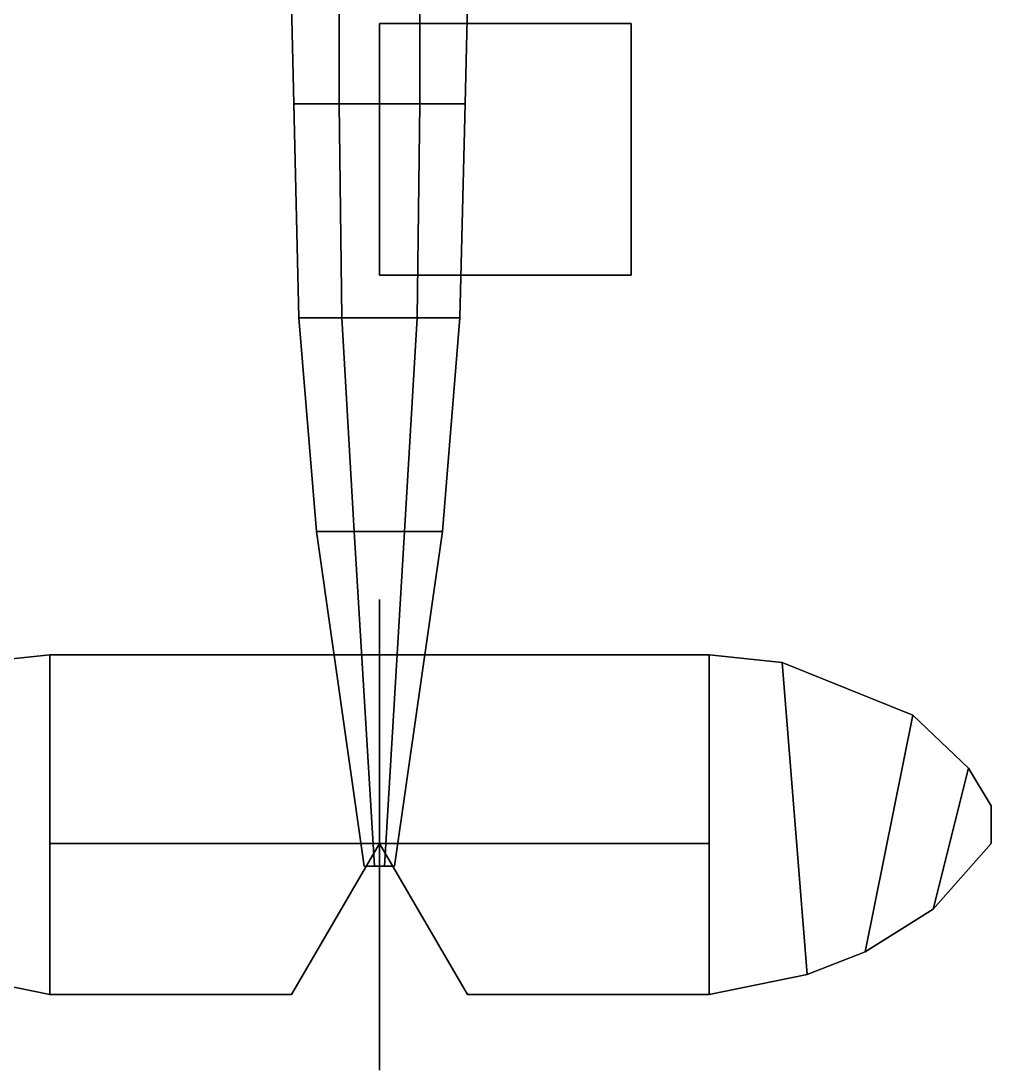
# Model space of a CAD drawing. Header units: millimetres. Extents: x -5.7 to 5.7, y -4.2 to 4.
# Drawn here: x -1.424 to 2.43, y -4.16 to 0.01 of the extents above; entities that cross this region are included whole.
import ezdxf

# ---------------------------------------------------------------- set-up
doc = ezdxf.new("R2010")
doc.units = ezdxf.units.MM
doc.layers.add('upper_hull', color=4, linetype='Continuous')

msp = doc.modelspace()

# ---------------------------------------------------------------- linework, layer by layer
for points in [[(-0.34, -0.32, -0.51), (-0.36, 0.53, -0.59), (0.36, 0.53, -0.59), (0.34, -0.32, -0.51)], [(-0.34, -0.32, 0.28), (-0.36, 0.53, 0.26), (-0.36, 0.53, -0.59), (-0.34, -0.32, -0.51)], [(0.34, -0.32, -0.51), (0.36, 0.53, -0.59), (0.36, 0.53, 0.26), (0.34, -0.32, 0.28)], [(1, 0, -3.01), (1, 0, -4.01), (0, 0, -4.01), (0, 0, -3.01)], [(1, 0, -4.01), (1, -1, -4.01), (0, -1, -4.01), (0, 0, -4.01)], [(0, 0, -4.01), (0, -1, -4.01), (0, -1, -3.01), (0, 0, -3.01)], [(0, 0, -3.01), (0, -1, -3.01), (1, -1, -3.01), (1, 0, -3.01)], [(1, -1, -3.01), (1, -1, -4.01), (1, 0, -4.01), (1, 0, -3.01)], [(-0.32, -1.17, -0.4), (-0.34, -0.32, -0.51), (0.34, -0.32, -0.51), (0.32, -1.17, -0.4)], [(-0.32, -1.17, 0.33), (-0.34, -0.32, 0.28), (-0.34, -0.32, -0.51), (-0.32, -1.17, -0.4)], [(0.32, -1.17, -0.4), (0.34, -0.32, -0.51), (0.34, -0.32, 0.28), (0.32, -1.17, 0.33)], [(0, -1, -3.01), (0, -1, -4.01), (1, -1, -4.01), (1, -1, -3.01)], [(-0.25, -2.02, -0.28), (-0.32, -1.17, -0.4), (0.32, -1.17, -0.4), (0.25, -2.02, -0.28)], [(-0.25, -2.02, 0.35), (-0.32, -1.17, 0.33), (-0.32, -1.17, -0.4), (-0.25, -2.02, -0.28)], [(0.25, -2.02, -0.28), (0.32, -1.17, -0.4), (0.32, -1.17, 0.33), (0.25, -2.02, 0.35)], [(-0.06, -3.35, -0.1), (-0.25, -2.02, -0.28), (0.25, -2.02, -0.28), (0.06, -3.35, -0.1)], [(-0.06, -3.35, 0.34), (-0.25, -2.02, 0.35), (-0.25, -2.02, -0.28), (-0.06, -3.35, -0.1)], [(0.06, -3.35, -0.1), (0.25, -2.02, -0.28), (0.25, -2.02, 0.35), (0.06, -3.35, 0.34)], [(0, -3.37, 0.34), (0, -2.29, 0.35), (0, -3, 1.13), (0, -3.37, 1.13)], [(0, -3.37, 1.13), (0, -3, 1.13), (0, -2.29, 0.35), (0, -3.37, 0.34)], [(-1.31, -2.51, 0.42), (-1.6, -2.54, 0.42), (-1.7, -3.78, 0.42), (-1.31, -3.86, 0.42)], [(-1.31, -3.86, 0.42), (-1.7, -3.78, 0.42), (-1.6, -2.54, 0.42), (-1.31, -2.51, 0.42)], [(-1.31, -2.51, 0.42), (-1.31, -3.26, 0.42), (0, -3.26, 0.42), (0, -2.51, 0.42)], [(0, -2.51, 0.42), (0, -3.26, 0.42), (-1.31, -3.26, 0.42), (-1.31, -2.51, 0.42)], [(1.31, -2.51, 0.42), (1.31, -3.26, 0.42), (0, -3.26, 0.42), (0, -2.51, 0.42)], [(0, -2.51, 0.42), (0, -3.26, 0.42), (1.31, -3.26, 0.42), (1.31, -2.51, 0.42)], [(1.31, -2.51, 0.42), (1.6, -2.54, 0.42), (1.7, -3.78, 0.42), (1.31, -3.86, 0.42)], [(1.31, -3.86, 0.42), (1.7, -3.78, 0.42), (1.6, -2.54, 0.42), (1.31, -2.51, 0.42)], [(1.7, -3.78, 0.42), (1.93, -3.69, 0.42), (2.12, -2.75, 0.42), (1.6, -2.54, 0.42)], [(1.6, -2.54, 0.42), (2.12, -2.75, 0.42), (1.93, -3.69, 0.42), (1.7, -3.78, 0.42)], [(0, -2.76, -0.18), (0, -2.59, -0.2), (0, -2.72, -0.4), (0, -2.75, -0.3)], [(0, -2.75, -0.3), (0, -2.72, -0.4), (0, -2.59, -0.2), (0, -2.76, -0.18)], [(0, -2.83, -0.36), (0, -2.81, -0.47), (0, -2.72, -0.4), (0, -2.75, -0.3)], [(0, -2.75, -0.3), (0, -2.72, -0.4), (0, -2.81, -0.47), (0, -2.83, -0.36)], [(2.12, -2.75, 0.42), (2.34, -2.96, 0.42), (2.2, -3.52, 0.42), (1.93, -3.69, 0.42)], [(1.93, -3.69, 0.42), (2.2, -3.52, 0.42), (2.34, -2.96, 0.42), (2.12, -2.75, 0.42)], [(0, -2.83, -0.36), (0, -2.81, -0.47), (0, -2.9, -0.47), (0, -2.92, -0.4)], [(0, -2.92, -0.4), (0, -2.9, -0.47), (0, -2.81, -0.47), (0, -2.83, -0.36)], [(2.2, -3.52, 0.42), (2.43, -3.26, 0.42), (2.43, -3.11, 0.42), (2.34, -2.96, 0.42)], [(2.34, -2.96, 0.42), (2.43, -3.11, 0.42), (2.43, -3.26, 0.42), (2.2, -3.52, 0.42)], [(0, -3.3, 1.8), (0, -3.1, 1.51), (0, -3, 1.13), (0, -3.3, 1.13)], [(0, -3.3, 1.13), (0, -3, 1.13), (0, -3.1, 1.51), (0, -3.3, 1.8)], [(-1.31, -3.26, 0.42), (-1.31, -3.86, 0.42), (-0.35, -3.86, 0.42), (0, -3.26, 0.42)], [(0, -3.26, 0.42), (-0.35, -3.86, 0.42), (-1.31, -3.86, 0.42), (-1.31, -3.26, 0.42)], [(1.31, -3.26, 0.42), (1.31, -3.86, 0.42), (0.35, -3.86, 0.42), (0, -3.26, 0.42)], [(0, -3.26, 0.42), (0.35, -3.86, 0.42), (1.31, -3.86, 0.42), (1.31, -3.26, 0.42)], [(0, -3.37, 1.13), (0, -3.3, 1.13), (0, -3.3, 1.8), (0, -3.37, 1.86)], [(0, -3.37, 1.86), (0, -3.3, 1.8), (0, -3.3, 1.13), (0, -3.37, 1.13)], [(0.06, -3.35, 0.34), (-0.06, -3.35, 0.34), (-0.06, -3.35, -0.1), (0.06, -3.35, -0.1)], [(0, -3.51, 1.89), (0, -3.37, 1.86), (0, -3.37, -0.09), (0, -3.51, -0.07)], [(0, -3.51, -0.07), (0, -3.37, -0.09), (0, -3.37, 1.86), (0, -3.51, 1.89)], [(0, -3.68, -0.01), (0, -3.51, -0.07), (0, -3.51, 1.89), (0, -3.68, 1.87)], [(0, -3.68, 1.87), (0, -3.51, 1.89), (0, -3.51, -0.07), (0, -3.68, -0.01)], [(0, -3.85, 1.78), (0, -3.68, 1.87), (0, -3.68, -0.01), (0, -3.85, 0.1)], [(0, -3.85, 0.1), (0, -3.68, -0.01), (0, -3.68, 1.87), (0, -3.85, 1.78)], [(0, -4.02, 0.35), (0, -3.85, 0.1), (0, -3.85, 1.78), (0, -4.02, 1.59)], [(0, -4.02, 1.59), (0, -3.85, 1.78), (0, -3.85, 0.1), (0, -4.02, 0.35)], [(0, -4.12, 1.36), (0, -4.02, 1.59), (0, -4.02, 1.04), (0, -4.16, 1.04)], [(0, -4.16, 1.04), (0, -4.02, 1.04), (0, -4.02, 1.59), (0, -4.12, 1.36)], [(0, -4.16, 1.04), (0, -4.02, 1.04), (0, -4.02, 0.35), (0, -4.11, 0.62)], [(0, -4.11, 0.62), (0, -4.02, 0.35), (0, -4.02, 1.04), (0, -4.16, 1.04)]]:
    msp.add_3dface(points)
at = {"layer": 'upper_hull'}
for points in [[(-0.36, 0.53, 0.26), (-0.34, -0.32, 0.28), (-0.16, -0.32, 0.54), (-0.16, 0.5, 0.57)], [(0.16, -0.32, 0.54), (0.34, -0.32, 0.28), (0.36, 0.53, 0.26), (0.16, 0.5, 0.57)], [(-0.16, 0.5, 0.57), (-0.16, -0.32, 0.54), (0.16, -0.32, 0.54), (0.16, 0.5, 0.57)], [(-0.34, -0.32, 0.28), (-0.32, -1.17, 0.33), (-0.15, -1.17, 0.49), (-0.16, -0.32, 0.54)], [(-0.16, -0.32, 0.54), (-0.15, -1.17, 0.49), (0.15, -1.17, 0.49), (0.16, -0.32, 0.54)], [(0.15, -1.17, 0.49), (0.32, -1.17, 0.33), (0.34, -0.32, 0.28), (0.16, -0.32, 0.54)], [(-0.32, -1.17, 0.33), (-0.25, -2.02, 0.35), (-0.1, -2.02, 0.44), (-0.15, -1.17, 0.49)], [(-0.15, -1.17, 0.49), (-0.1, -2.02, 0.44), (0.1, -2.02, 0.44), (0.15, -1.17, 0.49)], [(0.1, -2.02, 0.44), (0.25, -2.02, 0.35), (0.32, -1.17, 0.33), (0.15, -1.17, 0.49)], [(-0.25, -2.02, 0.35), (-0.06, -3.35, 0.34), (-0.02, -3.35, 0.39), (-0.1, -2.02, 0.44)], [(-0.1, -2.02, 0.44), (-0.02, -3.35, 0.39), (0.02, -3.35, 0.39), (0.1, -2.02, 0.44)], [(0.02, -3.35, 0.39), (0.06, -3.35, 0.34), (0.25, -2.02, 0.35), (0.1, -2.02, 0.44)], [(-0.02, -3.35, 0.39), (-0.06, -3.35, 0.34), (0.06, -3.35, 0.34), (0.02, -3.35, 0.39)]]:
    msp.add_3dface(points, dxfattribs=at)

doc.saveas('drawing.dxf')
